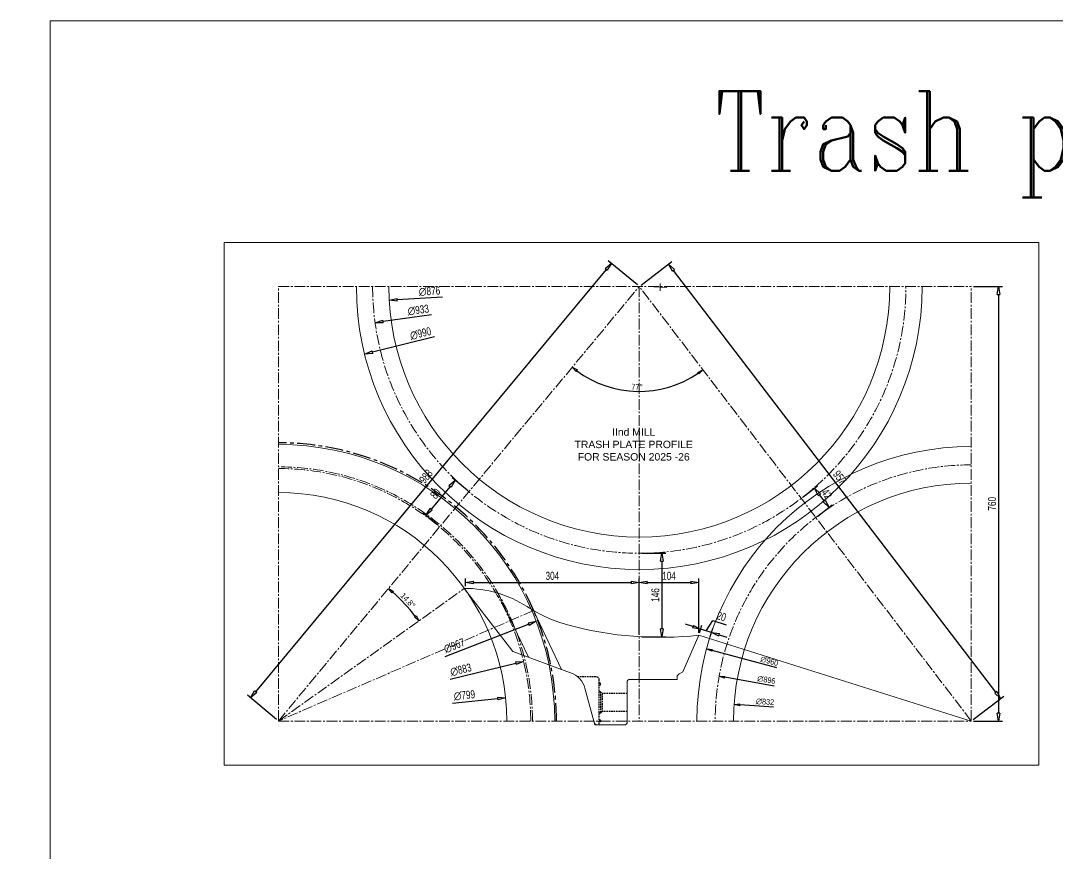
# Model space of a CAD drawing. Header units: millimetres. Extents: x 135002 to 160744, y 22203 to 27033.
# Drawn here: x 151400 to 153214, y 24183 to 25639 of the extents above; entities that cross this region are included whole.
import ezdxf

# ---------------------------------------------------------------- set-up
doc = ezdxf.new("R2010")
doc.units = ezdxf.units.MM
doc.header["$LTSCALE"] = 25
for name, pattern in [('CENTER', [2, 1.25, -0.25, 0.25, -0.25]), ('CENTER2', [1.125, 0.75, -0.125, 0.125, -0.125]), ('HIDDEN', [0.375, 0.25, -0.125])]:
    doc.linetypes.add(name, pattern=pattern)
doc.layers.get('0').update_dxf_attribs({"linetype": 'CONTINUOUS'})
doc.layers.get('Defpoints').update_dxf_attribs({"linetype": 'CONTINUOUS'})
for name, color, linetype, lineweight in [('04 DIMENSION', 7, 'CONTINUOUS', 18), ('cen line', 1, 'CENTER2', 13), ('main', 7, 'CONTINUOUS', 30)]:
    doc.layers.add(name, color=color, linetype=linetype, lineweight=lineweight)
doc.layers.add('CEN', color=3, linetype='CENTER')
doc.styles.add('arial', font='arial.ttf')
doc.styles.add('DIM-1', font='swisscl.ttf')
doc.styles.add('ROMANC', font='romanc', dxfattribs={"height": 1050})
doc.dimstyles.new('DIM-1', dxfattribs={"dimscale": 5, "dimtxt": 2, "dimasz": 2, "dimexe": 1, "dimexo": 0.6, "dimgap": 0.6, "dimtad": 1, "dimdec": 0, "dimzin": 0, "dimdsep": 46, "dimtxsty": 'DIM-1', "dimblk": 'CLOSEDBLANK', "dimcen": 0, "dimclrd": 8, "dimclre": 8, "dimclrt": 6, "dimadec": 0, "dimazin": 0, "dimtfac": 1, "dimtdec": 0, "dimtmove": 1, "dimatfit": 0, "dimfxl": 1, "dimtolj": 1, "dimtzin": 0, "dimarcsym": 1})

# ---------------------------------------------------------------- blocks, each defined once
blk = doc.blocks.new('_ClosedBlank')
at = {"color": 0, "linetype": 'ByBlock', "lineweight": -2}
for p, q in [((-1, 0.17), (0, 0)), ((-1, 0.17), (-1, -0.17)), ((0, 0), (-1, -0.17))]:
    blk.add_line(p, q, dxfattribs=at)
blk = doc.blocks.new('*D491')
at = {"layer": '04 DIMENSION', "color": 8, "linetype": 'Continuous', "lineweight": -2, "transparency": 16777216}
for p, q in [((153067.3, 25174.4), (153117.9, 25174.4)), ((153067.3, 24414.4), (153117.9, 24414.4))]:
    blk.add_line(p, q, dxfattribs=at)
at = {"layer": '04 DIMENSION', "color": 8, "lineweight": -2, "transparency": 16777216}
blk.add_line((153110.9, 25160.4), (153110.9, 24428.4), dxfattribs=at)
at = {"layer": 'Defpoints', "color": 0, "transparency": 16777216}
for p in [(153063.1, 25174.4), (153063.1, 24414.4), (153110.9, 24414.4)]:
    blk.add_point(p, dxfattribs=at)
at = {"layer": '04 DIMENSION', "color": 8, "lineweight": -2, "transparency": 16777216, "xscale": 14, "yscale": 14, "zscale": 14}
for p, rotation in [((153110.9, 25174.4), 90), ((153110.9, 24414.4), 270)]:
    blk.add_blockref('_ClosedBlank', p, dxfattribs=dict(at, rotation=rotation))
at = {"layer": '04 DIMENSION', "color": 6, "transparency": 16777216, "insert": (153099.6, 24794.4), "char_height": 14, "attachment_point": 5, "rotation": 90, "style": 'DIM-1'}
blk.add_mtext('\\A1;760', dxfattribs=at)
blk = doc.blocks.new('*D493')
at = {"layer": '04 DIMENSION', "color": 8, "linetype": 'Continuous', "lineweight": -2, "transparency": 16777216}
for p, q in [((152479, 25177.1), (152428, 25219.4)), ((151847.5, 24417.1), (151796.6, 24459.4))]:
    blk.add_line(p, q, dxfattribs=at)
at = {"layer": '04 DIMENSION', "color": 8, "lineweight": -2, "transparency": 16777216}
blk.add_line((152424.5, 25204.2), (151810.9, 24465.7), dxfattribs=at)
at = {"layer": 'Defpoints', "color": 0, "transparency": 16777216}
for p in [(152482.2, 25174.4), (151802, 24455), (151850.7, 24414.4)]:
    blk.add_point(p, dxfattribs=at)
at = {"layer": '04 DIMENSION', "color": 8, "lineweight": -2, "transparency": 16777216, "xscale": 14, "yscale": 14, "zscale": 14}
for p, rotation in [((152433.4, 25215), 50.27788260873677), ((151802, 24455), 230.2778826087367)]:
    blk.add_blockref('_ClosedBlank', p, dxfattribs=dict(at, rotation=rotation))
at = {"layer": '04 DIMENSION', "color": 6, "transparency": 16777216, "insert": (152108.9, 24842.2), "char_height": 14, "attachment_point": 5, "rotation": 50.2779, "style": 'DIM-1'}
blk.add_mtext('\\A1;988', dxfattribs=at)
blk = doc.blocks.new('*D494')
at = {"layer": '04 DIMENSION', "color": 8, "linetype": 'Continuous', "lineweight": -2, "transparency": 16777216}
for p, q in [((152485.5, 25177), (152539.1, 25218)), ((153066.5, 24417), (153120.1, 24458))]:
    blk.add_line(p, q, dxfattribs=at)
at = {"layer": '04 DIMENSION', "color": 8, "lineweight": -2, "transparency": 16777216}
blk.add_line((153106, 24464.8), (152542.1, 25202.6), dxfattribs=at)
at = {"layer": 'Defpoints', "color": 0, "transparency": 16777216}
for p in [(152533.6, 25213.7), (152482.2, 25174.4), (153063.1, 24414.4)]:
    blk.add_point(p, dxfattribs=at)
at = {"layer": '04 DIMENSION', "color": 8, "lineweight": -2, "transparency": 16777216, "xscale": 14, "yscale": 14, "zscale": 14}
for p, rotation in [((152533.6, 25213.7), 127.3937894969131), ((153114.5, 24453.7), 307.3937894969131)]:
    blk.add_blockref('_ClosedBlank', p, dxfattribs=dict(at, rotation=rotation))
at = {"layer": '04 DIMENSION', "color": 6, "transparency": 16777216, "insert": (152833.1, 24840.6), "char_height": 14, "attachment_point": 5, "rotation": 307.3938, "style": 'DIM-1'}
blk.add_mtext('\\A1;957', dxfattribs=at)
blk = doc.blocks.new('*D495')
at = {"layer": '04 DIMENSION', "color": 8, "lineweight": -2, "transparency": 16777216}
blk.add_line((152137.6, 25155.5), (152058.6, 25151.2), dxfattribs=at)
at = {"layer": 'Defpoints', "color": 0, "transparency": 16777216}
for p in [(152919.7, 25198.5), (152044.7, 25150.4)]:
    blk.add_point(p, dxfattribs=at)
at = {"layer": '04 DIMENSION', "color": 8, "lineweight": -2, "transparency": 16777216, "xscale": 14, "yscale": 14, "zscale": 14, "rotation": 183.1426555243728}
blk.add_blockref('_ClosedBlank', (152044.7, 25150.4), dxfattribs=at)
at = {"layer": '04 DIMENSION', "color": 6, "transparency": 16777216, "insert": (152115.1, 25165.9), "char_height": 14, "attachment_point": 5, "rotation": 3.1427, "style": 'DIM-1'}
blk.add_mtext('\\A1;∅876', dxfattribs=at)
blk = doc.blocks.new('*D496')
at = {"layer": '04 DIMENSION', "color": 8, "lineweight": -2, "transparency": 16777216}
blk.add_line((152118.6, 25124.6), (152033.8, 25113), dxfattribs=at)
at = {"layer": 'Defpoints', "color": 0, "transparency": 16777216}
for p in [(152944.5, 25237.8), (152019.9, 25111.1)]:
    blk.add_point(p, dxfattribs=at)
at = {"layer": '04 DIMENSION', "color": 8, "lineweight": -2, "transparency": 16777216, "xscale": 14, "yscale": 14, "zscale": 14, "rotation": 187.8045620688152}
blk.add_blockref('_ClosedBlank', (152019.9, 25111.1), dxfattribs=at)
at = {"layer": '04 DIMENSION', "color": 6, "transparency": 16777216, "insert": (152095.4, 25133.1), "char_height": 14, "attachment_point": 5, "rotation": 7.8046, "style": 'DIM-1'}
blk.add_mtext('\\A1;∅933', dxfattribs=at)
blk = doc.blocks.new('*D497')
at = {"layer": '04 DIMENSION', "color": 8, "lineweight": -2, "transparency": 16777216}
blk.add_line((152123.6, 25086.1), (152015.2, 25059.4), dxfattribs=at)
at = {"layer": 'Defpoints', "color": 0, "transparency": 16777216}
for p in [(152962.8, 25292.8), (152001.6, 25056)]:
    blk.add_point(p, dxfattribs=at)
at = {"layer": '04 DIMENSION', "color": 8, "lineweight": -2, "transparency": 16777216, "xscale": 14, "yscale": 14, "zscale": 14, "rotation": 193.8389677483526}
blk.add_blockref('_ClosedBlank', (152001.6, 25056), dxfattribs=at)
at = {"layer": '04 DIMENSION', "color": 6, "transparency": 16777216, "insert": (152099.6, 25092.1), "char_height": 14, "attachment_point": 5, "rotation": 13.839, "style": 'DIM-1'}
blk.add_mtext('\\A1;∅990', dxfattribs=at)
blk = doc.blocks.new('*D498')
at = {"layer": '04 DIMENSION', "color": 8, "linetype": 'Continuous', "lineweight": -2, "transparency": 16777216}
for p, q in [((152180.8, 24818.2), (152154.6, 24840)), ((152129.7, 24756.7), (152103.5, 24778.4))]:
    blk.add_line(p, q, dxfattribs=at)
at = {"layer": '04 DIMENSION', "color": 8, "lineweight": -2, "transparency": 16777216}
blk.add_line((152151.1, 24824.7), (152117.9, 24784.7), dxfattribs=at)
at = {"layer": 'Defpoints', "color": 0, "transparency": 16777216}
for p in [(152184, 24815.6), (152108.9, 24774), (152132.9, 24754)]:
    blk.add_point(p, dxfattribs=at)
at = {"layer": '04 DIMENSION', "color": 8, "lineweight": -2, "transparency": 16777216, "xscale": 14, "yscale": 14, "zscale": 14}
for p, rotation in [((152160, 24835.5), 50.27788260873757), ((152108.9, 24774), 230.2778826087375)]:
    blk.add_blockref('_ClosedBlank', p, dxfattribs=dict(at, rotation=rotation))
at = {"layer": '04 DIMENSION', "color": 6, "transparency": 16777216, "insert": (152125.7, 24812), "char_height": 14, "attachment_point": 5, "rotation": 50.2779, "style": 'DIM-1'}
blk.add_mtext('\\A1;80', dxfattribs=at)
blk = doc.blocks.new('*D499')
at = {"layer": '04 DIMENSION', "color": 8, "linetype": 'Continuous', "lineweight": -2, "transparency": 16777216}
for p, q in [((152768.9, 24806.3), (152794.3, 24825.7)), ((152794.4, 24772.9), (152819.8, 24792.3))]:
    blk.add_line(p, q, dxfattribs=at)
at = {"layer": '04 DIMENSION', "color": 8, "lineweight": -2, "transparency": 16777216}
blk.add_line((152797.2, 24810.3), (152805.7, 24799.2), dxfattribs=at)
at = {"layer": 'Defpoints', "color": 0, "transparency": 16777216}
for p in [(152765.6, 24803.7), (152814.2, 24788.1), (152791.1, 24770.4)]:
    blk.add_point(p, dxfattribs=at)
at = {"layer": '04 DIMENSION', "color": 8, "lineweight": -2, "transparency": 16777216, "xscale": 14, "yscale": 14, "zscale": 14}
for p, rotation in [((152788.7, 24821.4), 127.3937894969139), ((152814.2, 24788.1), 307.3937894969139)]:
    blk.add_blockref('_ClosedBlank', p, dxfattribs=dict(at, rotation=rotation))
at = {"layer": '04 DIMENSION', "color": 6, "transparency": 16777216, "insert": (152810.4, 24811.6), "char_height": 14, "attachment_point": 5, "rotation": 307.3938, "style": 'DIM-1'}
blk.add_mtext('\\A1;42', dxfattribs=at)
blk = doc.blocks.new('*D500')
at = {"layer": '04 DIMENSION', "color": 8, "lineweight": -2, "transparency": 16777216}
blk.add_arc((152482.2, 25174.4), 183.5, 233.4013, 304.2704, dxfattribs=at)
at = {"layer": 'Defpoints', "color": 0, "transparency": 16777216}
for p in [(152482.2, 25174.4), (152482.2, 25174.4), (152437.8, 24996.4), (151850.7, 24414.4), (153063.1, 24414.4)]:
    blk.add_point(p, dxfattribs=at)
at = {"layer": '04 DIMENSION', "color": 8, "lineweight": -2, "transparency": 16777216, "xscale": 10, "yscale": 10, "zscale": 10}
for p, rotation in [((152365, 25033.3), 141.8395839596831), ((152593.6, 25028.7), 35.83208814596601)]:
    blk.add_blockref('_ClosedBlank', p, dxfattribs=dict(at, rotation=rotation))
at = {"layer": '04 DIMENSION', "color": 6, "transparency": 16777216, "insert": (152478.6, 24999), "char_height": 10, "attachment_point": 5, "rotation": 358.8358, "style": 'DIM-1'}
blk.add_mtext('\\A1;77°', dxfattribs=at)
blk = doc.blocks.new('*D501')
at = {"layer": '04 DIMENSION', "color": 8, "lineweight": -2, "transparency": 16777216}
blk.add_line((152155.6, 24445.6), (152234.2, 24453.6), dxfattribs=at)
at = {"layer": 'Defpoints', "color": 0, "transparency": 16777216}
for p in [(152248.2, 24455), (151453.3, 24373.9)]:
    blk.add_point(p, dxfattribs=at)
at = {"layer": '04 DIMENSION', "color": 8, "lineweight": -2, "transparency": 16777216, "xscale": 14, "yscale": 14, "zscale": 14, "rotation": 5.826339390585851}
blk.add_blockref('_ClosedBlank', (152248.2, 24455), dxfattribs=at)
at = {"layer": '04 DIMENSION', "color": 6, "transparency": 16777216, "insert": (152176.2, 24459.3), "char_height": 14, "attachment_point": 5, "rotation": 5.8263, "style": 'DIM-1'}
blk.add_mtext('\\A1;∅799', dxfattribs=at)
blk = doc.blocks.new('*D502')
at = {"layer": '04 DIMENSION', "color": 8, "lineweight": -2, "transparency": 16777216}
blk.add_line((152151.4, 24487.5), (152266.2, 24515.4), dxfattribs=at)
at = {"layer": 'Defpoints', "color": 0, "transparency": 16777216}
for p in [(152279.8, 24518.7), (151421.7, 24310.2)]:
    blk.add_point(p, dxfattribs=at)
at = {"layer": '04 DIMENSION', "color": 8, "lineweight": -2, "transparency": 16777216, "xscale": 14, "yscale": 14, "zscale": 14, "rotation": 13.65679314972309}
blk.add_blockref('_ClosedBlank', (152279.8, 24518.7), dxfattribs=at)
at = {"layer": '04 DIMENSION', "color": 6, "transparency": 16777216, "insert": (152169.9, 24503.9), "char_height": 14, "attachment_point": 5, "rotation": 13.6568, "style": 'DIM-1'}
blk.add_mtext('\\A1;∅883', dxfattribs=at)
blk = doc.blocks.new('*D503')
at = {"layer": '04 DIMENSION', "color": 8, "lineweight": -2, "transparency": 16777216}
blk.add_line((152142.4, 24527.3), (152288.6, 24583.9), dxfattribs=at)
at = {"layer": 'Defpoints', "color": 0, "transparency": 16777216}
for p in [(152301.6, 24589), (151399.8, 24239.9)]:
    blk.add_point(p, dxfattribs=at)
at = {"layer": '04 DIMENSION', "color": 8, "lineweight": -2, "transparency": 16777216, "xscale": 14, "yscale": 14, "zscale": 14, "rotation": 21.16096297065826}
blk.add_blockref('_ClosedBlank', (152301.6, 24589), dxfattribs=at)
at = {"layer": '04 DIMENSION', "color": 6, "transparency": 16777216, "insert": (152158.5, 24546), "char_height": 14, "attachment_point": 5, "rotation": 21.161, "style": 'DIM-1'}
blk.add_mtext('\\A1;∅967', dxfattribs=at)
blk = doc.blocks.new('*D504')
at = {"layer": '04 DIMENSION', "color": 8, "lineweight": -2, "transparency": 16777216}
for p, q in [((152576.2, 24579.5), (152562.9, 24583.7)), ((152599.1, 24572.3), (152611.1, 24590)), ((152611.1, 24590), (152634.1, 24582.8)), ((152608.7, 24569.3), (152589.6, 24575.3)), ((152608.7, 24569.3), (152589.6, 24575.3)), ((152622, 24565.1), (152635.4, 24560.9))]:
    blk.add_line(p, q, dxfattribs=at)
at = {"layer": '04 DIMENSION', "color": 8, "linetype": 'Continuous', "lineweight": -2, "transparency": 16777216}
for p, q in [((152587.4, 24568.5), (152591.7, 24582)), ((152606.5, 24562.5), (152610.8, 24576))]:
    blk.add_line(p, q, dxfattribs=at)
at = {"layer": 'Defpoints', "color": 0, "transparency": 16777216}
for p in [(152586.2, 24564.5), (152589.6, 24575.3), (152605.2, 24558.5)]:
    blk.add_point(p, dxfattribs=at)
at = {"layer": '04 DIMENSION', "color": 8, "lineweight": -2, "transparency": 16777216, "xscale": 14, "yscale": 14, "zscale": 14}
for p, rotation in [((152589.6, 24575.3), 342.5417268559506), ((152608.7, 24569.3), 162.5417268559506)]:
    blk.add_blockref('_ClosedBlank', p, dxfattribs=dict(at, rotation=rotation))
at = {"layer": '04 DIMENSION', "color": 6, "transparency": 16777216, "insert": (152626, 24597.2), "char_height": 14, "attachment_point": 5, "rotation": 342.5417, "style": 'DIM-1'}
blk.add_mtext('\\A1;20', dxfattribs=at)
blk = doc.blocks.new('*D505')
at = {"layer": '04 DIMENSION', "color": 8, "linetype": 'Continuous', "lineweight": -2, "transparency": 16777216}
for p, q in [((152178, 24650.5), (152178, 24663.9)), ((152482.2, 24566), (152482.2, 24663.9))]:
    blk.add_line(p, q, dxfattribs=at)
at = {"layer": '04 DIMENSION', "color": 8, "lineweight": -2, "transparency": 16777216}
blk.add_line((152192, 24656.9), (152468.2, 24656.9), dxfattribs=at)
at = {"layer": 'Defpoints', "color": 0, "transparency": 16777216}
for p in [(152482.2, 24656.9), (152178, 24646.3), (152482.2, 24561.8)]:
    blk.add_point(p, dxfattribs=at)
at = {"layer": '04 DIMENSION', "color": 8, "lineweight": -2, "transparency": 16777216, "xscale": 14, "yscale": 14, "zscale": 14, "rotation": 180}
blk.add_blockref('_ClosedBlank', (152178, 24656.9), dxfattribs=at)
at = {"layer": '04 DIMENSION', "color": 8, "lineweight": -2, "transparency": 16777216, "xscale": 14, "yscale": 14, "zscale": 14}
blk.add_blockref('_ClosedBlank', (152482.2, 24656.9), dxfattribs=at)
at = {"layer": '04 DIMENSION', "color": 6, "transparency": 16777216, "insert": (152330.1, 24668.3), "char_height": 14, "attachment_point": 5, "style": 'DIM-1'}
blk.add_mtext('\\A1;304', dxfattribs=at)
blk = doc.blocks.new('*D506')
at = {"layer": '04 DIMENSION', "color": 8, "linetype": 'Continuous', "lineweight": -2, "transparency": 16777216}
for p, q in [((152482.2, 24637.9), (152482.2, 24663.9)), ((152586.2, 24568.7), (152586.2, 24663.9))]:
    blk.add_line(p, q, dxfattribs=at)
at = {"layer": '04 DIMENSION', "color": 8, "lineweight": -2, "transparency": 16777216}
blk.add_line((152496.2, 24656.9), (152572.2, 24656.9), dxfattribs=at)
at = {"layer": 'Defpoints', "color": 0, "transparency": 16777216}
for p in [(152586.2, 24656.9), (152482.2, 24633.7), (152586.2, 24564.5)]:
    blk.add_point(p, dxfattribs=at)
at = {"layer": '04 DIMENSION', "color": 8, "lineweight": -2, "transparency": 16777216, "xscale": 14, "yscale": 14, "zscale": 14, "rotation": 180}
blk.add_blockref('_ClosedBlank', (152482.2, 24656.9), dxfattribs=at)
at = {"layer": '04 DIMENSION', "color": 8, "lineweight": -2, "transparency": 16777216, "xscale": 14, "yscale": 14, "zscale": 14}
blk.add_blockref('_ClosedBlank', (152586.2, 24656.9), dxfattribs=at)
at = {"layer": '04 DIMENSION', "color": 6, "transparency": 16777216, "insert": (152534.2, 24668.3), "char_height": 14, "attachment_point": 5, "style": 'DIM-1'}
blk.add_mtext('\\A1;104', dxfattribs=at)
blk = doc.blocks.new('*D511')
at = {"layer": '04 DIMENSION', "color": 8, "linetype": 'Continuous', "lineweight": -2, "transparency": 16777216}
for p, q in [((152486.4, 24707.8), (152528.8, 24707.8)), ((152486.4, 24561.8), (152528.8, 24561.8))]:
    blk.add_line(p, q, dxfattribs=at)
at = {"layer": '04 DIMENSION', "color": 8, "lineweight": -2, "transparency": 16777216}
blk.add_line((152521.8, 24693.8), (152521.8, 24575.8), dxfattribs=at)
at = {"layer": 'Defpoints', "color": 0, "transparency": 16777216}
for p in [(152482.2, 24707.8), (152482.2, 24561.8), (152521.8, 24561.8)]:
    blk.add_point(p, dxfattribs=at)
at = {"layer": '04 DIMENSION', "color": 8, "lineweight": -2, "transparency": 16777216, "xscale": 14, "yscale": 14, "zscale": 14}
for p, rotation in [((152521.8, 24707.8), 90), ((152521.8, 24561.8), 270)]:
    blk.add_blockref('_ClosedBlank', p, dxfattribs=dict(at, rotation=rotation))
at = {"layer": '04 DIMENSION', "color": 6, "transparency": 16777216, "insert": (152510.4, 24634.8), "char_height": 14, "attachment_point": 5, "rotation": 90, "style": 'DIM-1'}
blk.add_mtext('\\A1;146', dxfattribs=at)
blk = doc.blocks.new('*D550')
at = {"layer": '04 DIMENSION', "color": 8, "lineweight": -2, "transparency": 16777216}
blk.add_arc((151850.7, 24414.4), 301.5, 37.3786, 48.3772, dxfattribs=at)
at = {"layer": 'Defpoints', "color": 0, "transparency": 16777216}
for p in [(152482.2, 25174.4), (152176.1, 24646.3), (152080.3, 24609.9), (151850.7, 24414.4), (151850.7, 24414.4)]:
    blk.add_point(p, dxfattribs=at)
at = {"layer": '04 DIMENSION', "color": 8, "lineweight": -2, "transparency": 16777216, "xscale": 10, "yscale": 10, "zscale": 10}
for p, rotation in [((152043.4, 24646.3), 139.3275304520926), ((152096.2, 24589.4), 306.428234765384)]:
    blk.add_blockref('_ClosedBlank', p, dxfattribs=dict(at, rotation=rotation))
at = {"layer": '04 DIMENSION', "color": 6, "transparency": 16777216, "insert": (152077.6, 24625.1), "char_height": 10, "attachment_point": 5, "rotation": 312.8779, "style": 'DIM-1'}
blk.add_mtext('\\A1;14.8°', dxfattribs=at)
blk = doc.blocks.new('*D603')
at = {"layer": '04 DIMENSION', "color": 8, "lineweight": -2, "transparency": 16777216}
blk.add_line((152282.6, 23836.5), (152253.4, 23696.6), dxfattribs=at)
at = {"layer": 'Defpoints', "color": 0, "transparency": 16777216}
for p in [(152376.7, 24286.5), (152251.3, 23686.9)]:
    blk.add_point(p, dxfattribs=at)
at = {"layer": '04 DIMENSION', "color": 8, "lineweight": -2, "transparency": 16777216, "xscale": 10, "yscale": 10, "zscale": 10, "rotation": 258.1902329961623}
blk.add_blockref('_ClosedBlank', (152251.3, 23686.9), dxfattribs=at)
at = {"layer": '04 DIMENSION', "color": 6, "transparency": 16777216, "insert": (152271.6, 23823.4), "char_height": 10, "attachment_point": 5, "rotation": 78.1902, "style": 'DIM-1'}
blk.add_mtext('\\A1;R613', dxfattribs=at)
blk = doc.blocks.new('*D738')
at = {"layer": '04 DIMENSION', "color": 8, "lineweight": -2, "transparency": 16777216}
blk.add_line((152717.2, 24438.6), (152658.1, 24442.8), dxfattribs=at)
at = {"layer": 'Defpoints', "color": 0, "transparency": 16777216}
for p in [(152648.1, 24443.5), (153478.1, 24385.4)]:
    blk.add_point(p, dxfattribs=at)
at = {"layer": '04 DIMENSION', "color": 8, "lineweight": -2, "transparency": 16777216, "xscale": 10, "yscale": 10, "zscale": 10, "rotation": 176.0007429694462}
blk.add_blockref('_ClosedBlank', (152648.1, 24443.5), dxfattribs=at)
at = {"layer": '04 DIMENSION', "color": 6, "transparency": 16777216, "insert": (152702.2, 24448), "char_height": 10, "attachment_point": 5, "rotation": 356.0007, "style": 'DIM-1'}
blk.add_mtext('\\A1;∅832', dxfattribs=at)
blk = doc.blocks.new('*D739')
at = {"layer": '04 DIMENSION', "color": 8, "lineweight": -2, "transparency": 16777216}
blk.add_line((152718.5, 24475.5), (152631.9, 24490.9), dxfattribs=at)
at = {"layer": 'Defpoints', "color": 0, "transparency": 16777216}
for p in [(152622, 24492.6), (153504.3, 24336.3)]:
    blk.add_point(p, dxfattribs=at)
at = {"layer": '04 DIMENSION', "color": 8, "lineweight": -2, "transparency": 16777216, "xscale": 10, "yscale": 10, "zscale": 10, "rotation": 169.9506279305909}
blk.add_blockref('_ClosedBlank', (152622, 24492.6), dxfattribs=at)
at = {"layer": '04 DIMENSION', "color": 6, "transparency": 16777216, "insert": (152704.6, 24486.4), "char_height": 10, "attachment_point": 5, "rotation": 349.9506, "style": 'DIM-1'}
blk.add_mtext('\\A1;∅896', dxfattribs=at)
blk = doc.blocks.new('*D740')
at = {"layer": '04 DIMENSION', "color": 8, "lineweight": -2, "transparency": 16777216}
blk.add_line((152722.7, 24507.2), (152609.6, 24537.9), dxfattribs=at)
at = {"layer": 'Defpoints', "color": 0, "transparency": 16777216}
for p in [(152600, 24540.6), (153526.3, 24288.3)]:
    blk.add_point(p, dxfattribs=at)
at = {"layer": '04 DIMENSION', "color": 8, "lineweight": -2, "transparency": 16777216, "xscale": 10, "yscale": 10, "zscale": 10, "rotation": 164.7653573330547}
blk.add_blockref('_ClosedBlank', (152600, 24540.6), dxfattribs=at)
at = {"layer": '04 DIMENSION', "color": 6, "transparency": 16777216, "insert": (152709.8, 24519.2), "char_height": 10, "attachment_point": 5, "rotation": 344.7654, "style": 'DIM-1'}
blk.add_mtext('\\A1;∅960', dxfattribs=at)

msp = doc.modelspace()

# ---------------------------------------------------------------- linework, layer by layer
at = {"layer": '04 DIMENSION'}
for p, q in [((152518.889, 25179.924), (152518.889, 25166.77)), ((152507.877, 25174.007), (152530.155, 25172.671)), ((152260.748, 24535.866), (152176.068, 24646.312)), ((152234.929, 24638.004), (152288.146, 24525.894)), ((152297.25, 24607.604), (152346.039, 24504.823)), ((152586.164, 24564.452), (153063.132, 24414.446)), ((152362.124, 24498.968), (152260.748, 24535.866)), ((152387.081, 24471.733), (152404.199, 24407.846)), ((152458.199, 24407.846), (152404.199, 24407.846))]:
    msp.add_line(p, q, dxfattribs=at)
at = {"layer": '04 DIMENSION', "color": 7}
for p, q in [((152586.164, 24564.452), (152558.463, 24500.385)), ((152464.199, 24486.846), (152548.473, 24486.846)), ((152548.473, 24491.846), (152548.473, 24486.846)), ((152552.226, 24496.688), (152558.463, 24500.385)), ((152461.199, 24483.846), (152461.199, 24410.846)), ((152461.199, 24410.846), (152458.199, 24407.846))]:
    msp.add_line(p, q, dxfattribs=at)
at = {"layer": '04 DIMENSION'}
for points in [[(151451.461, 25639.205), (157255.029, 25639.205), (157255.029, 22934.334), (151451.461, 22934.334)], [(151755.96, 25251.18), (153181.448, 25251.18), (153181.448, 24337.218), (151755.96, 24337.218)]]:
    msp.add_lwpolyline(points, close=True, dxfattribs=at)
for centre, radius, start, end in [((152482.199, 25174.446), 495, 180, 0), ((152482.199, 25174.446), 438.2, 180, 0), ((151850.739, 24414.446), 483.5, 0, 90), ((153063.132, 24414.446), 480, 90, 180), ((151850.739, 24414.446), 399.5, 0, 90), ((153063.132, 24414.446), 416, 90, 180), ((152178, 24447.321), 199, 57.154662, 90.556299), ((152426.949, 24832.944), 260, 237.154662, 254.885533), ((152518.889, 25173.347), 612.6, 254.885533, 276.304917), ((152348.444, 24461.381), 40, 15, 70), ((152408.803, 24413.846), 6, 195, 270)]:
    msp.add_arc(centre, radius, start, end, dxfattribs=at)
at = {"layer": '04 DIMENSION', "color": 7}
for centre, radius, start in [((152464.199, 24483.846), 3, 90), ((152553.473, 24491.846), 5, 104.439442)]:
    msp.add_arc(centre, radius, start, 180, dxfattribs=at)
at = {"layer": 'CEN'}
msp.add_arc((151850.739, 24414.446), 486.5, 0, 90, dxfattribs=at)
at = {"layer": 'cen line'}
for p, q in [((151850.739, 24414.446), (152482.199, 25174.446)), ((151850.739, 24414.446), (151850.739, 25174.446)), ((151850.739, 25174.446), (153063.132, 25174.446)), ((152482.199, 25174.446), (152482.199, 24414.446)), ((153063.132, 24414.446), (152482.199, 25174.446)), ((153063.132, 24414.446), (153063.132, 25174.446)), ((151850.739, 24414.446), (152176.068, 24646.312)), ((152297.25, 24607.604), (151850.739, 24414.446)), ((151850.739, 24414.446), (153063.132, 24414.446))]:
    msp.add_line(p, q, dxfattribs=at)
for centre, radius, start, end in [((152482.199, 25174.446), 466.6, 180, 0), ((151850.739, 24414.446), 444.5, 0, 90), ((151850.739, 24414.446), 441.5, 0, 90), ((153063.132, 24414.446), 448, 90, 180)]:
    msp.add_arc(centre, radius, start, end, dxfattribs=at)
at = {"layer": 'main', "color": 6, "linetype": 'HIDDEN', "ltscale": 0.45}
for p, q in [((152406.199, 24491.846), (152374.363, 24491.846)), ((152406.199, 24491.846), (152374.363, 24491.846)), ((152412.199, 24407.846), (152412.199, 24485.846)), ((152414.199, 24480.418), (152412.199, 24480.418)), ((152414.199, 24477.418), (152412.199, 24477.418)), ((152414.199, 24477.418), (152414.199, 24480.418)), ((152414.197, 24465.596), (152412.199, 24465.596)), ((152414.197, 24465.596), (152414.197, 24428.096)), ((152414.197, 24465.596), (152417.197, 24462.596)), ((152461.199, 24462.596), (152417.197, 24462.596)), ((152417.197, 24462.596), (152417.197, 24431.096)), ((152414.197, 24428.096), (152412.199, 24428.096)), ((152414.199, 24415.776), (152412.199, 24415.776)), ((152417.197, 24431.096), (152414.197, 24428.096)), ((152414.197, 24428.096), (152417.197, 24431.096)), ((152414.199, 24415.776), (152414.199, 24412.776)), ((152461.199, 24431.096), (152417.197, 24431.096)), ((152414.199, 24412.776), (152412.199, 24412.776))]:
    msp.add_line(p, q, dxfattribs=at)
msp.add_arc((152406.199, 24485.846), 6, 0, 90, dxfattribs=at)
msp.add_arc((152406.199, 24485.846), 6, 0, 90, dxfattribs=at)

# ---------------------------------------------------------------- texts
at = {"insert": (152472.44, 24898.108), "char_height": 13.01365, "width": 368.72009, "attachment_point": 5, "style": 'arial'}
msp.add_mtext('IInd MILL \\PTRASH PLATE PROFILE \\PFOR SEASON 2025 -26', dxfattribs=at)
at = {"layer": '04 DIMENSION', "style": 'ROMANC', "width": 0.8}
msp.add_text('Trash plate profile season 2025-26', height=139.41239, dxfattribs=at).set_placement((152612.903, 25376.784))

# ---------------------------------------------------------------- dimensions: what is measured, and where the dimension line sits
at = {"layer": '04 DIMENSION'}
for p1, p2, picture, middle in [((152962.83, 25292.847), (152001.568, 25056.045), '*D497', (152102.362, 25080.876)), ((152944.477, 25237.808), (152019.921, 25111.085), '*D496', (152096.935, 25121.641)), ((152919.74, 25198.47), (152044.658, 25150.423), '*D495', (152115.747, 25154.327)), ((151399.841, 24239.908), (152301.637, 24588.985), '*D503', (152162.683, 24535.197)), ((151421.721, 24310.206), (152279.757, 24518.687), '*D502', (152172.637, 24492.66)), ((151453.303, 24373.892), (152248.175, 24455.001), '*D501', (152177.347, 24447.774))]:
    dim = msp.add_diameter_dim_2p(p1=p1, p2=p2, dimstyle='DIM-1', override={"dimscale": 7}, dxfattribs=at)
    dim.commit()
    dim.dimension.update_dxf_attribs({"geometry": picture, "text_midpoint": middle, "dimtype": 163})
for p1, p2, distance, picture, middle in [((152482.199, 25174.446), (151850.739, 24414.446), -63.419, '*D493', (152108.945, 24842.241)), ((153063.132, 24414.446), (152482.199, 25174.446), -64.674, '*D494', (152833.081, 24840.627)), ((152184.011, 24815.56), (152132.886, 24754.027), -31.18, '*D498', (152125.721, 24811.986)), ((152605.243, 24558.452), (152586.164, 24564.452), -11.382, '*D504', (152618.535, 24599.58))]:
    dim = msp.add_aligned_dim(p1=p1, p2=p2, distance=distance, dimstyle='DIM-1', override={"dimscale": 7}, dxfattribs=at)
    dim.commit()
    dim.dimension.update_dxf_attribs({"geometry": picture, "text_midpoint": middle})
dim = msp.add_angular_dim_2l(base=(152437.763, 24996.446), line1=((153063.132, 24414.446), (152482.199, 25174.446)), line2=((151850.739, 24414.446), (152482.199, 25174.446)), dimstyle='DIM-1', dxfattribs=at)
dim.commit()
dim.dimension.update_dxf_attribs({"geometry": '*D500', "text_midpoint": (152478.634, 24999.02)})
dim = msp.add_angular_dim_2l(base=(152080.273, 24609.873), line1=((151850.739, 24414.446), (152176.068, 24646.312)), line2=((151850.739, 24414.446), (152482.199, 25174.446)), dimstyle='DIM-1', override={"dimadec": 1}, dxfattribs=at)
dim.commit()
dim.dimension.update_dxf_attribs({"geometry": '*D550', "text_midpoint": (152077.601, 24625.096)})
for base, p1, p2, picture, middle in [((153110.945, 24414.446), (153063.132, 25174.446), (153063.132, 24414.446), '*D491', (153099.575, 24794.446)), ((152521.777, 24561.846), (152482.199, 24707.846), (152482.199, 24561.846), '*D511', (152510.407, 24634.846))]:
    dim = msp.add_linear_dim(base=base, p1=p1, p2=p2, angle=90, dimstyle='DIM-1', override={"dimscale": 7}, dxfattribs=at)
    dim.commit()
    dim.dimension.update_dxf_attribs({"geometry": picture, "text_midpoint": middle})
dim = msp.add_linear_dim(base=(152814.23, 24788.079), p1=(152765.56, 24803.742), p2=(152791.067, 24770.374), angle=307.393789, dimstyle='DIM-1', override={"dimscale": 7}, dxfattribs=at)
dim.commit()
dim.dimension.update_dxf_attribs({"geometry": '*D499', "text_midpoint": (152801.477, 24804.763), "dimtype": 161})
for base, p1, p2, picture, middle in [((152482.199, 24656.894), (152178, 24646.321), (152482.199, 24561.846), '*D505', (152330.099, 24668.273)), ((152586.164, 24656.894), (152482.199, 24633.672), (152586.164, 24564.452), '*D506', (152534.182, 24668.264))]:
    dim = msp.add_linear_dim(base=base, p1=p1, p2=p2, dimstyle='DIM-1', override={"dimscale": 7}, dxfattribs=at)
    dim.commit()
    dim.dimension.update_dxf_attribs({"geometry": picture, "text_midpoint": middle})
for p1, p2, picture, middle in [((153526.264, 24288.316), (152600.001, 24540.577), '*D740', (152707.632, 24511.265)), ((153504.259, 24336.272), (152622.006, 24492.621), '*D739', (152703.168, 24478.238)), ((153478.119, 24385.433), (152648.145, 24443.46), '*D738', (152701.643, 24439.72))]:
    dim = msp.add_diameter_dim_2p(p1=p1, p2=p2, dimstyle='DIM-1', dxfattribs=at)
    dim.commit()
    dim.dimension.update_dxf_attribs({"geometry": picture, "text_midpoint": middle, "dimtype": 163})
dim = msp.add_radius_dim(center=(152376.688, 24286.487), mpoint=(152251.312, 23686.854), dimstyle='DIM-1', dxfattribs=at)
dim.commit()
dim.dimension.update_dxf_attribs({"geometry": '*D603', "text_midpoint": (152279.517, 23821.751), "dimtype": 164})

doc.saveas('drawing.dxf')
